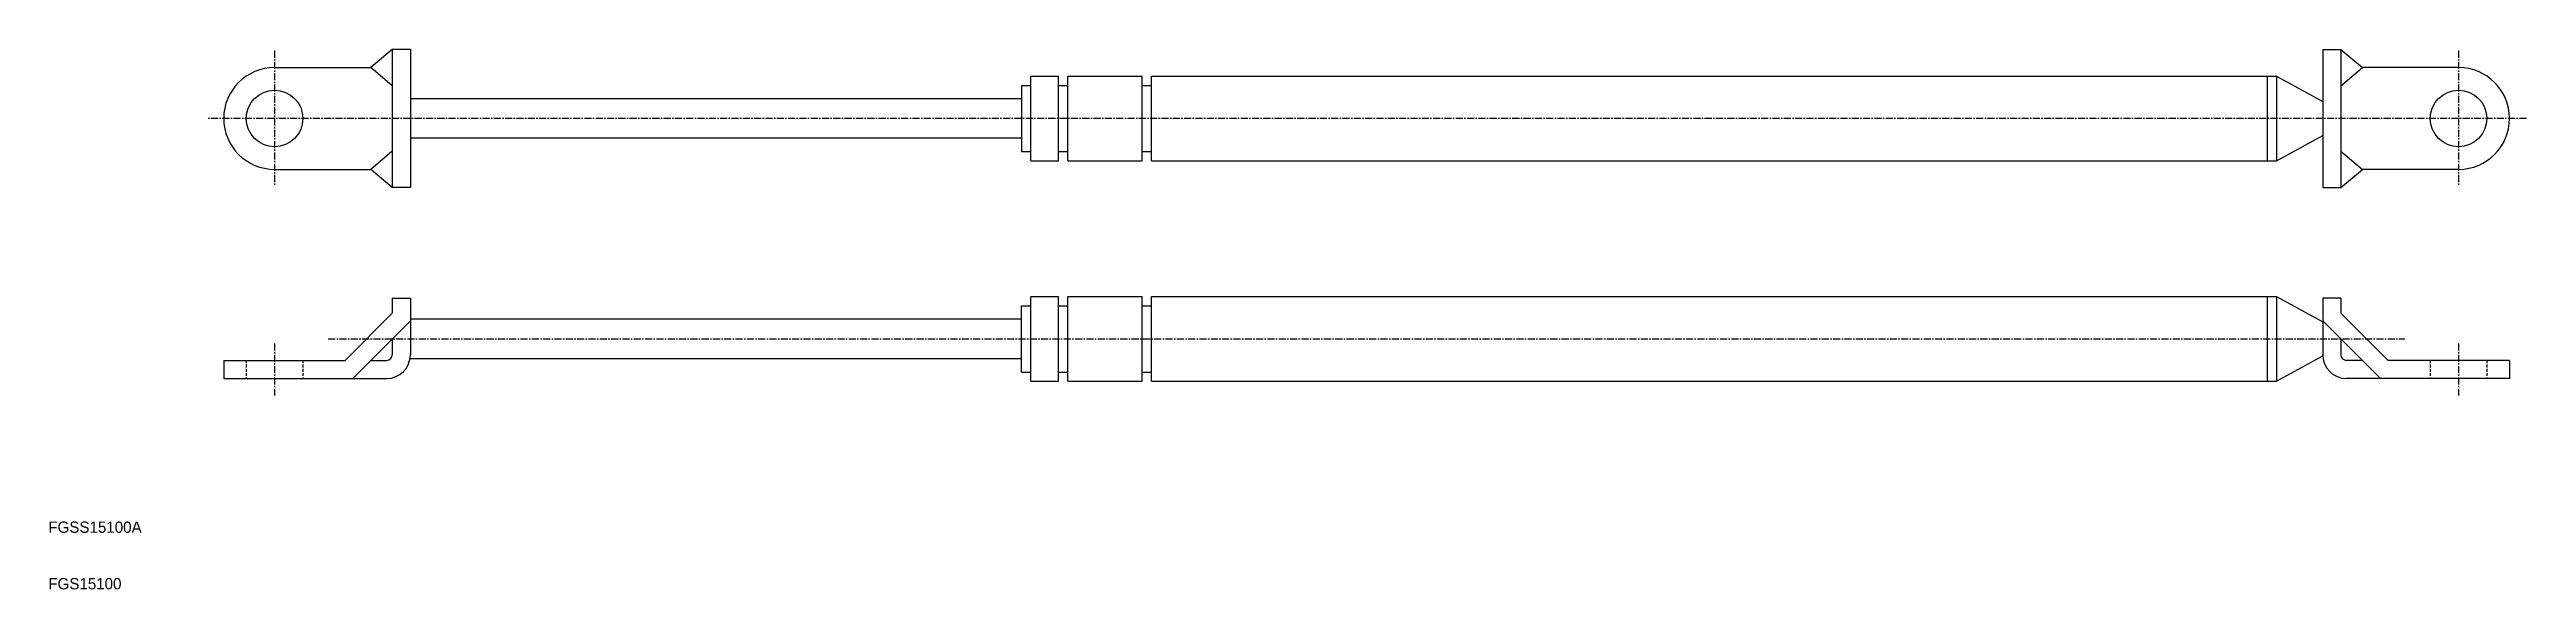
# Model space of a CAD drawing. Extents: x 10 to 448, y 10 to 105.
import ezdxf

# ---------------------------------------------------------------- set-up
doc = ezdxf.new("R2010")
doc.units = 0
doc.linetypes.add('CENTER', pattern=[2, 1.25, -0.25, 0.25, -0.25])
doc.linetypes.add('DASHED', pattern=[0.75, 0.5, -0.25])
doc.layers.get('0').update_dxf_attribs({"linetype": 'CONTINUOUS'})
doc.layers.add('CENTER', color=1, linetype='CENTER')

msp = doc.modelspace()

# ---------------------------------------------------------------- linework, layer by layer
at = {"color": 7, "linetype": 'CONTINUOUS'}
for p, q in [((70.8, 105.5), (67, 102.3)), ((70.8, 105.5), (70.8, 81.1)), ((74, 105.5), (70.8, 105.5)), ((74, 105.5), (74, 81.1)), ((412, 105.5), (412, 81.1)), ((412, 105.5), (415.2, 105.5)), ((415.2, 105.5), (415.2, 81.1)), ((415.2, 105.5), (419, 102.3)), ((50, 102.3), (67, 102.3)), ((70.8, 99.1), (67, 102.3)), ((183.64, 100.8), (188.56, 100.8)), ((183.64, 85.8), (183.64, 100.8)), ((188.56, 85.8), (188.56, 100.8)), ((190.2, 100.8), (203.32, 100.8)), ((190.2, 85.8), (190.2, 100.8)), ((203.32, 85.8), (203.32, 100.8)), ((204.96, 100.8), (403.8, 100.8)), ((204.96, 85.8), (204.96, 100.8)), ((402.16, 100.8), (402.16, 85.8)), ((403.8, 100.8), (412, 96.3)), ((403.8, 100.8), (403.8, 85.8)), ((415.2, 99.1), (419, 102.3)), ((436, 102.3), (419, 102.3)), ((182, 96.8), (74, 96.8)), ((182, 99.16), (183.64, 99.16)), ((182, 99.16), (182, 87.44)), ((188.56, 99.16), (190.2, 99.16)), ((203.32, 99.16), (204.96, 99.16)), ((182, 89.8), (74, 89.8)), ((403.8, 85.8), (412, 90.3)), ((50, 84.3), (67, 84.3)), ((70.8, 87.5), (67, 84.3)), ((70.8, 81.1), (67, 84.3)), ((182, 87.44), (183.64, 87.44)), ((183.64, 85.8), (188.56, 85.8)), ((188.56, 87.44), (190.2, 87.44)), ((190.2, 85.8), (203.32, 85.8)), ((203.32, 87.44), (204.96, 87.44)), ((204.96, 85.8), (403.8, 85.8)), ((415.2, 87.5), (419, 84.3)), ((415.2, 81.1), (419, 84.3)), ((436, 84.3), (419, 84.3)), ((74, 81.1), (70.8, 81.1)), ((412, 81.1), (415.2, 81.1)), ((70.8, 61.5), (70.8, 58.83)), ((70.8, 61.5), (74, 61.5)), ((74, 61.5), (74, 51.5)), ((183.64, 46.8), (183.64, 61.8)), ((183.64, 61.8), (188.56, 61.8)), ((188.56, 46.8), (188.56, 61.8)), ((190.2, 46.8), (190.2, 61.8)), ((190.2, 61.8), (203.32, 61.8)), ((203.32, 46.8), (203.32, 61.8)), ((204.96, 61.8), (403.8, 61.8)), ((204.96, 46.8), (204.96, 61.8)), ((402.16, 61.8), (402.16, 46.8)), ((403.8, 61.8), (403.8, 46.8)), ((403.8, 61.8), (412, 57.3)), ((412, 61.5), (412, 51.5)), ((415.2, 61.5), (412, 61.5)), ((415.2, 61.5), (415.2, 58.83)), ((70.8, 58.83), (62.47, 50.5)), ((74, 57.5), (63.8, 47.3)), ((182, 57.8), (74, 57.8)), ((182, 48.44), (182, 60.16)), ((182, 60.16), (183.64, 60.16)), ((188.56, 60.16), (190.2, 60.16)), ((203.32, 60.16), (204.96, 60.16)), ((412, 57.5), (422.2, 47.3)), ((415.2, 58.83), (423.53, 50.5)), ((70.8, 54.3), (70.8, 51.5)), ((415.2, 54.3), (415.2, 51.5)), ((41, 50.5), (62.47, 50.5)), ((41, 50.5), (41, 47.3)), ((67, 50.5), (69.8, 50.5)), ((74, 51.3), (74, 51.5)), ((182, 50.8), (74, 50.8)), ((182, 48.44), (183.64, 48.44)), ((188.56, 48.44), (190.2, 48.44)), ((203.32, 48.44), (204.96, 48.44)), ((403.8, 46.8), (412, 51.3)), ((412, 51.3), (412, 51.5)), ((419, 50.5), (416.2, 50.5)), ((445, 50.5), (423.53, 50.5)), ((445, 50.5), (445, 47.3)), ((41, 47.3), (69.8, 47.3)), ((183.64, 46.8), (188.56, 46.8)), ((190.2, 46.8), (203.32, 46.8)), ((204.96, 46.8), (403.8, 46.8)), ((445, 47.3), (416.2, 47.3))]:
    msp.add_line(p, q, dxfattribs=at)
at = {"color": 3, "linetype": 'DASHED'}
for p, q in [((45, 50.5), (45, 47.3)), ((55, 50.5), (55, 47.3)), ((431, 50.5), (431, 47.3)), ((441, 50.5), (441, 47.3))]:
    msp.add_line(p, q, dxfattribs=at)
at = {"color": 7, "linetype": 'CONTINUOUS'}
for centre in [(50, 93.3), (436, 93.3)]:
    msp.add_circle(centre, 5, dxfattribs=at)
for centre, radius, start, end in [((50, 93.3), 9, 90, 270), ((436, 93.3), 9, 270, 90), ((69.8, 51.5), 1, 270, 0), ((69.8, 51.5), 4.2, 270, 0), ((416.2, 51.5), 4.2, 180, 270), ((416.2, 51.5), 1, 180, 270)]:
    msp.add_arc(centre, radius, start, end, dxfattribs=at)
at = {"layer": 'CENTER', "color": 1, "linetype": 'CENTER'}
for p, q in [((50, 105.3), (50, 81.3)), ((436, 105.3), (436, 81.3)), ((448, 93.3), (38, 93.3)), ((50, 53.5), (50, 44.3)), ((59.47, 54.3), (426.53, 54.3)), ((436, 53.5), (436, 44.3))]:
    msp.add_line(p, q, dxfattribs=at)

# ---------------------------------------------------------------- texts
at = {"color": 7, "linetype": 'CONTINUOUS'}
for s, p in [('FGSS15100A', (10, 20)), ('FGS15100', (10, 10))]:
    msp.add_text(s, height=2, dxfattribs=at).set_placement(p)

doc.saveas('drawing.dxf')
